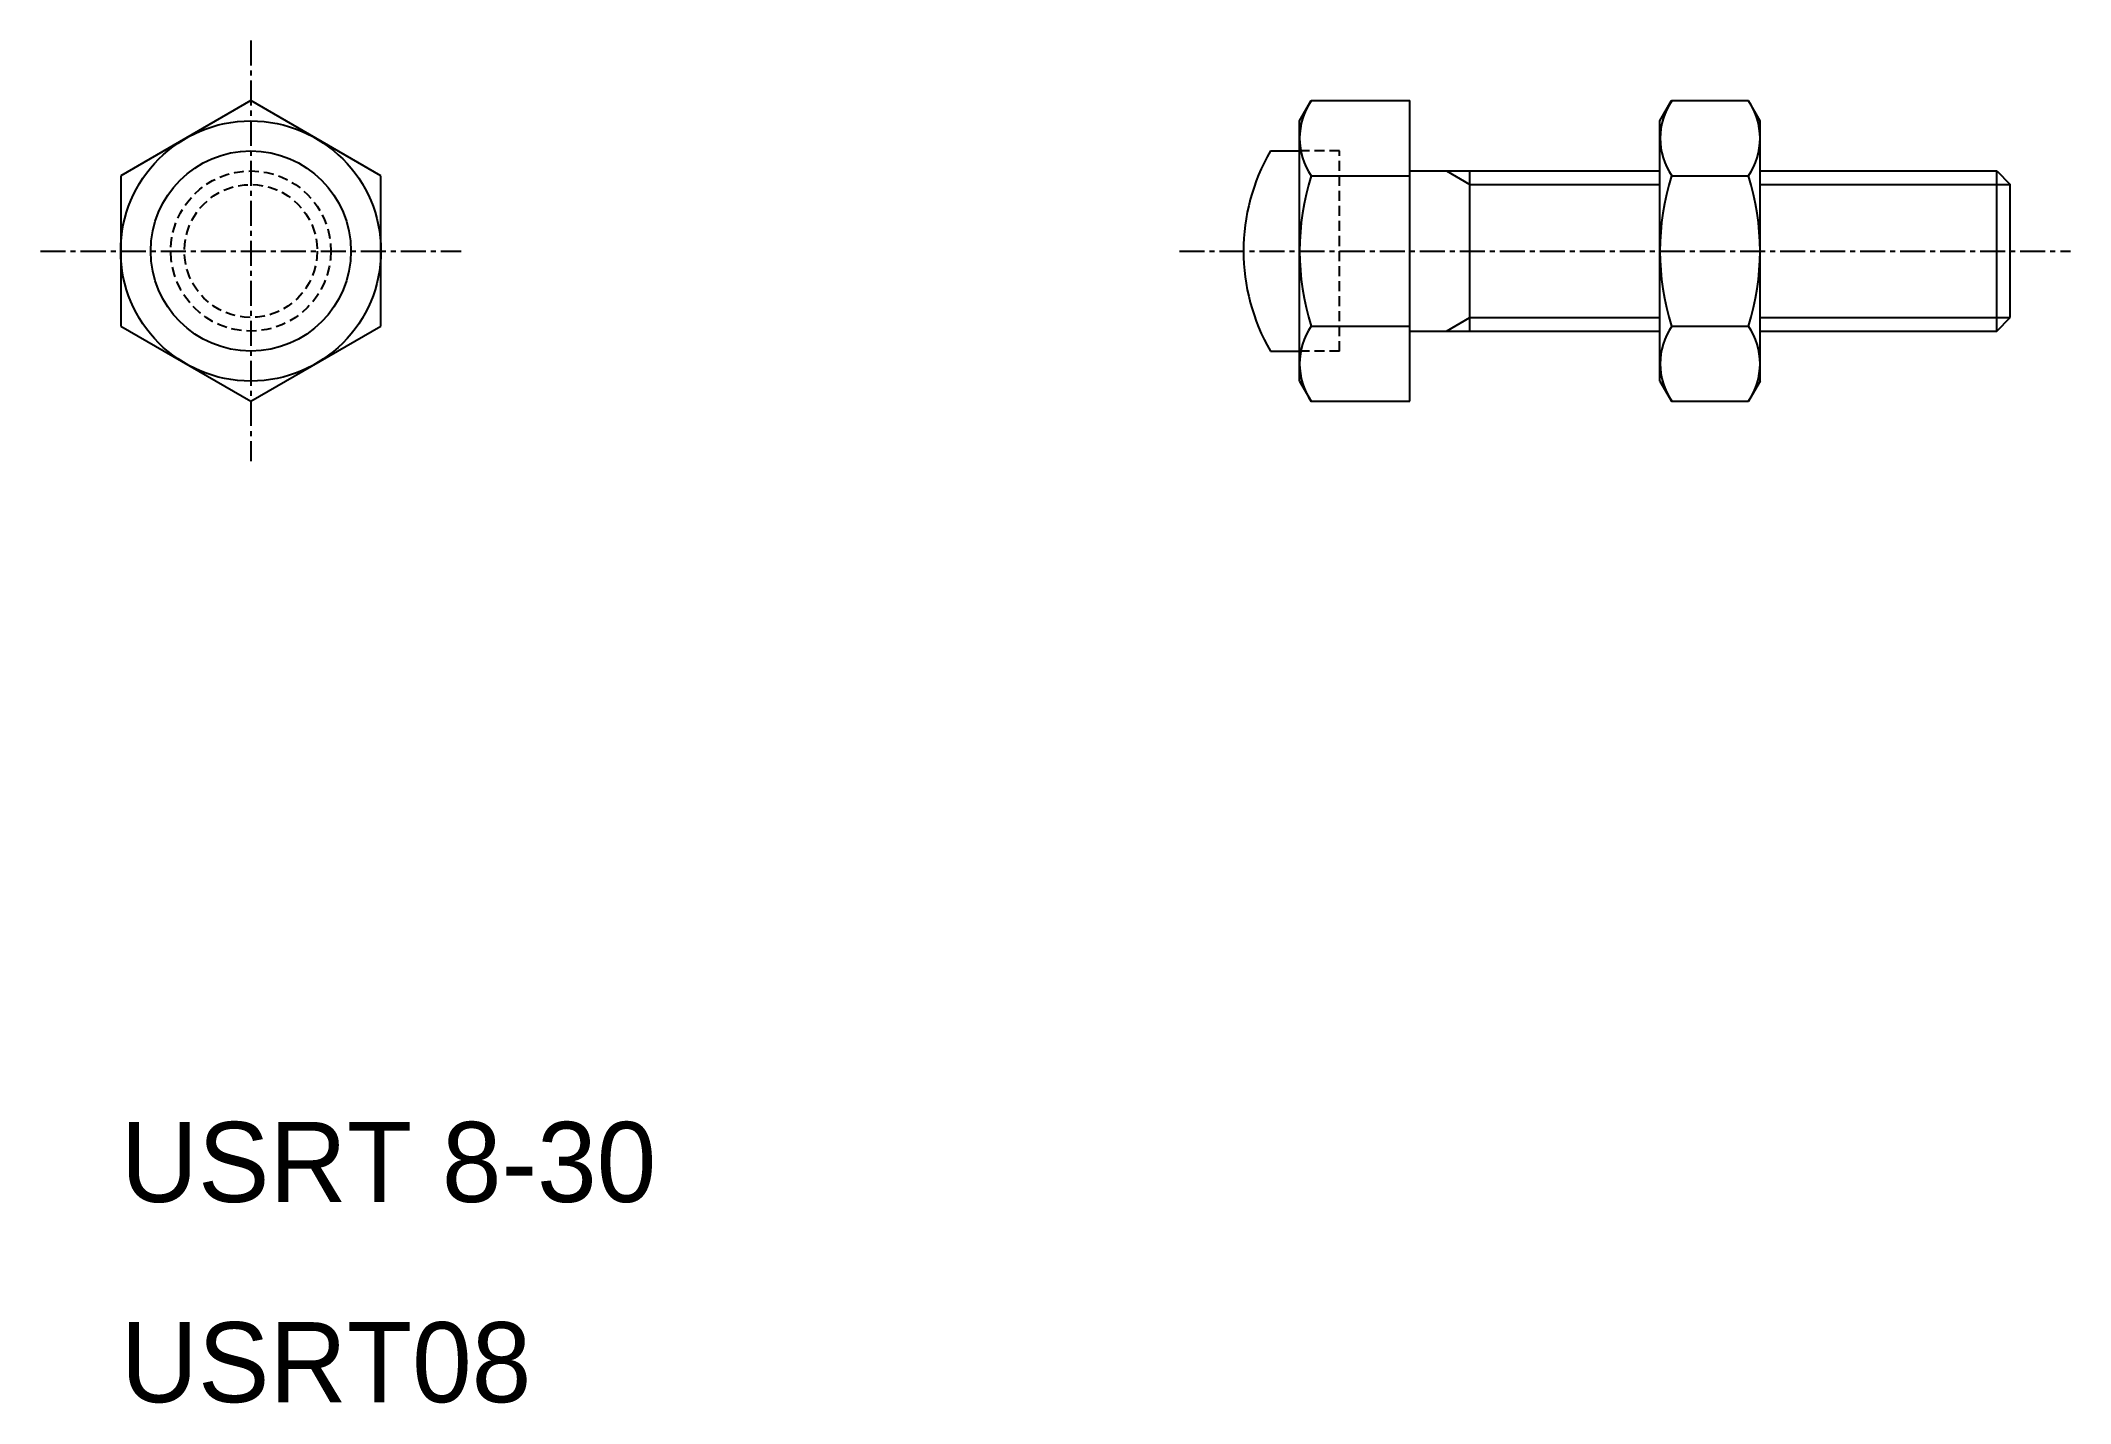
# Model space of a CAD drawing. Extents: x 90 to 192, y 42 to 110.
import ezdxf

# ---------------------------------------------------------------- set-up
doc = ezdxf.new("R2010")
doc.units = 0
doc.linetypes.add('CENTER', pattern=[2, 1.25, -0.25, 0.25, -0.25])
doc.linetypes.add('DASHED', pattern=[0.75, 0.5, -0.25])
doc.layers.get('0').update_dxf_attribs({"linetype": 'CONTINUOUS'})
doc.layers.add('CENTER', color=1, linetype='CENTER')

msp = doc.modelspace()

# ---------------------------------------------------------------- linework, layer by layer
at = {"color": 7, "linetype": 'CONTINUOUS'}
for p, q in [((100.89, 107.16), (94.39, 103.41)), ((107.39, 103.41), (100.89, 107.16)), ((153.28, 106.15), (153.86, 107.16)), ((153.86, 107.16), (158.78, 107.16)), ((158.78, 92.15), (158.78, 107.16)), ((171.28, 106.15), (171.86, 107.16)), ((171.86, 107.16), (175.7, 107.16)), ((176.28, 106.15), (175.7, 107.16)), ((153.28, 93.15), (153.28, 106.15)), ((171.28, 93.15), (171.28, 106.15)), ((176.28, 93.15), (176.28, 106.15)), ((151.82, 104.65), (153.28, 104.65)), ((105.77, 104.34), (105.77, 104.34)), ((158.78, 103.65), (171.28, 103.65)), ((161.78, 95.65), (161.78, 103.65)), ((176.28, 103.65), (188.11, 103.65)), ((188.11, 95.65), (188.11, 103.65)), ((188.11, 103.65), (188.78, 102.98)), ((94.39, 103.41), (94.39, 95.9)), ((107.39, 95.9), (107.39, 103.41)), ((153.86, 103.41), (158.78, 103.41)), ((171.86, 103.41), (175.7, 103.41)), ((188.78, 96.33), (188.78, 102.98)), ((188.11, 95.65), (188.78, 96.33)), ((94.39, 95.9), (100.89, 92.15)), ((100.89, 92.15), (107.39, 95.9)), ((153.86, 95.9), (158.78, 95.9)), ((158.78, 95.65), (171.28, 95.65)), ((171.86, 95.9), (175.7, 95.9)), ((176.28, 95.65), (188.11, 95.65)), ((151.82, 94.65), (153.28, 94.65)), ((153.28, 93.15), (153.86, 92.15)), ((171.28, 93.15), (171.86, 92.15)), ((176.28, 93.15), (175.7, 92.15)), ((153.86, 92.15), (158.78, 92.15)), ((171.86, 92.15), (175.7, 92.15))]:
    msp.add_line(p, q, dxfattribs=at)
msp.add_line((104.14, 105.28), (104.14, 105.28))
at = {"color": 3, "linetype": 'DASHED'}
for p, q in [((155.28, 104.65), (153.28, 104.65)), ((155.28, 94.65), (155.28, 104.65)), ((155.28, 94.65), (153.28, 94.65))]:
    msp.add_line(p, q, dxfattribs=at)
at = {"color": 3, "linetype": 'CONTINUOUS'}
for p, q in [((160.61, 103.65), (161.78, 102.98)), ((161.78, 102.98), (171.28, 102.98)), ((176.28, 102.98), (188.78, 102.98)), ((160.61, 95.65), (161.78, 96.33)), ((161.78, 96.33), (171.28, 96.33)), ((176.28, 96.33), (188.78, 96.33))]:
    msp.add_line(p, q, dxfattribs=at)
at = {"color": 7, "linetype": 'CONTINUOUS'}
for radius in [6.5, 5]:
    msp.add_circle((100.89, 99.65), radius, dxfattribs=at)
at = {"color": 3, "linetype": 'DASHED'}
for radius in [4, 3.32]:
    msp.add_circle((100.89, 99.65), radius, dxfattribs=at)
at = {"color": 7, "linetype": 'CONTINUOUS'}
for centre, radius, start, end in [((156.6, 105.28), 3.32, 145.5446, 214.4554), ((174.61, 105.28), 3.32, 145.6156, 214.3844), ((172.96, 105.28), 3.32, 325.6156, 34.3844), ((160.48, 99.65), 10, 150, 210), ((165.7, 99.65), 12.42, 162.4121, 197.5879), ((183.7, 99.65), 12.42, 162.412, 197.588), ((163.86, 99.65), 12.42, 342.412, 17.588), ((156.6, 94.02), 3.32, 145.5446, 214.4554), ((174.61, 94.02), 3.32, 145.6156, 214.3844), ((172.96, 94.02), 3.32, 325.6156, 34.3844)]:
    msp.add_arc(centre, radius, start, end, dxfattribs=at)
at = {"layer": 'CENTER', "color": 1, "linetype": 'CENTER'}
for p, q in [((100.89, 110.16), (100.89, 89.15)), ((90.39, 99.65), (111.4, 99.65)), ((147.28, 99.65), (191.78, 99.65))]:
    msp.add_line(p, q, dxfattribs=at)

# ---------------------------------------------------------------- texts
at = {"color": 7, "linetype": 'CONTINUOUS'}
for s, p in [('USRT 8-30', (94.39, 52.15)), ('USRT08', (94.39, 42.15))]:
    msp.add_text(s, height=4, dxfattribs=at).set_placement(p)

doc.saveas('drawing.dxf')
